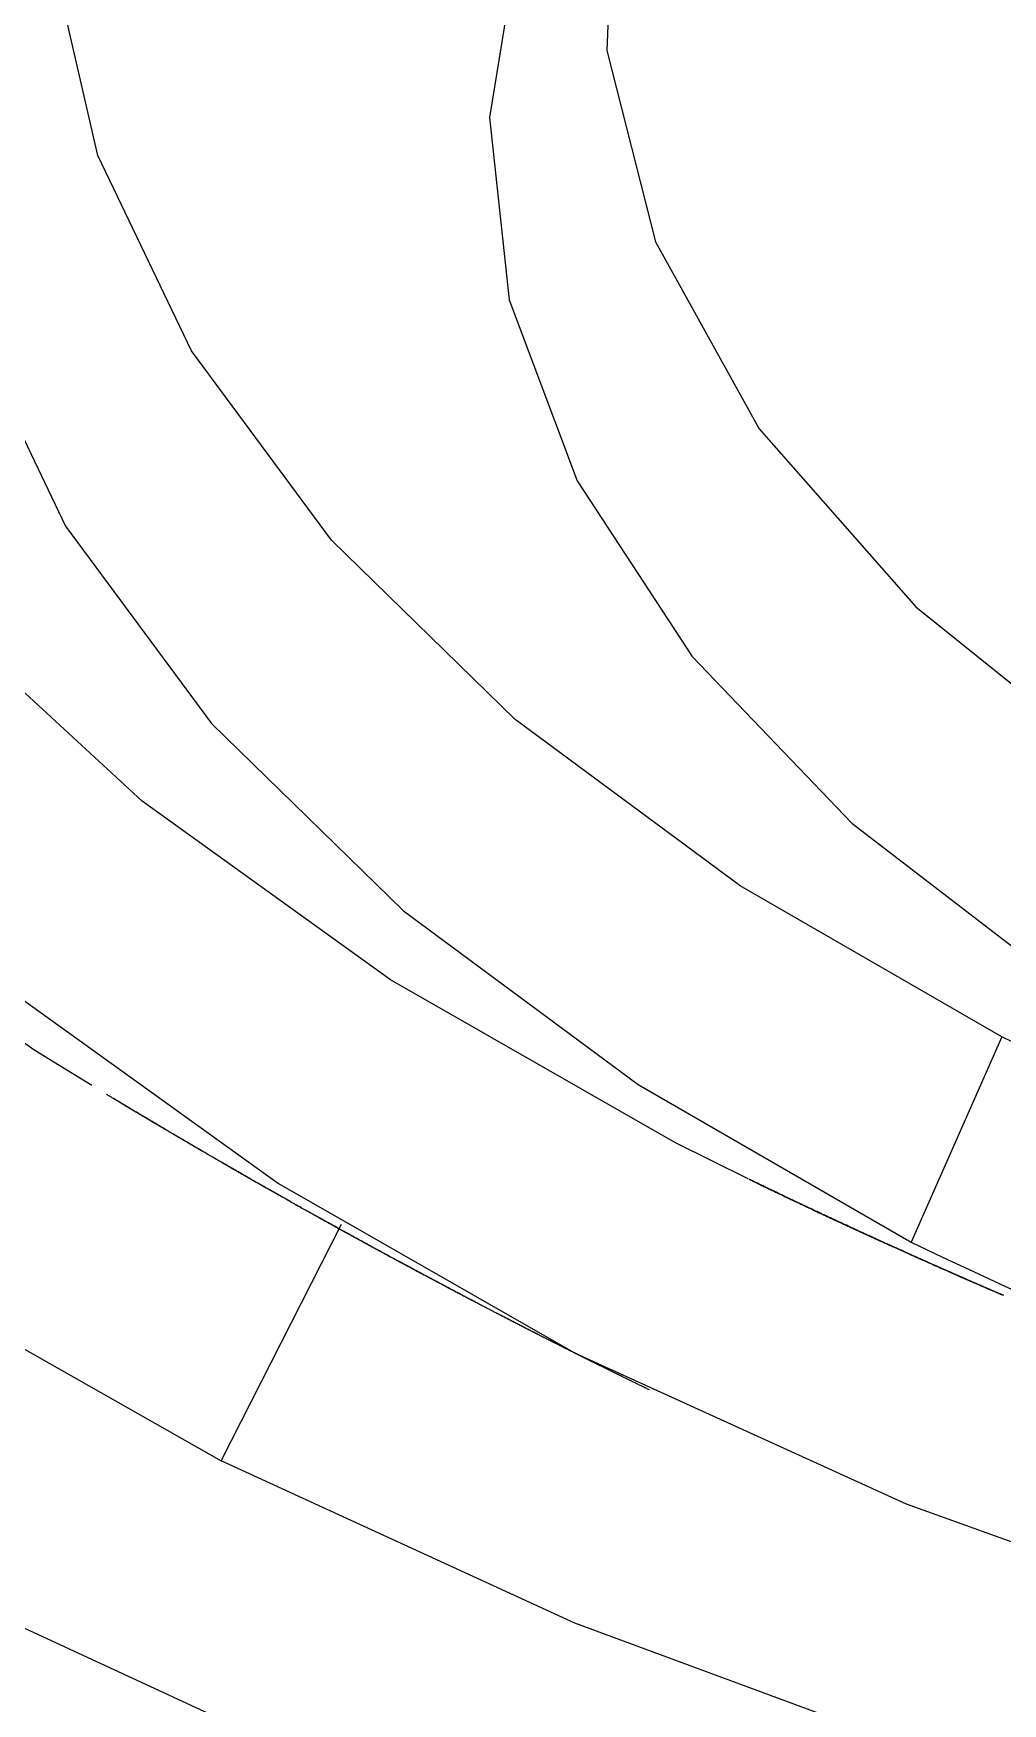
# Model space of a CAD drawing. Header units: millimetres. Extents: x 14 to 828, y 15 to 581.
# Drawn here: x 348.225 to 349.501, y 499.154 to 501.352 of the extents above; entities that cross this region are included whole.
import ezdxf

# ---------------------------------------------------------------- set-up
doc = ezdxf.new("R2010")
doc.units = ezdxf.units.MM
doc.header["$LTSCALE"] = 0.2
doc.layers.add('1_シンボル', color=2, linetype='Continuous')

msp = doc.modelspace()

# ---------------------------------------------------------------- linework, layer by layer
at = {"layer": '1_シンボル', "color": 7}
for points in [[(349.4726, 502.4985), (349.4895, 502.4769), (349.5065, 502.4553), (349.5235, 502.4339), (349.5407, 502.4125), (349.5578, 502.3912), (349.575, 502.3699), (349.5923, 502.3487), (349.6095, 502.3275), (349.6268, 502.3064), (349.3516, 502.1266), (349.13, 501.9259), (348.9665, 501.7085), (348.8644, 501.4788), (348.8258, 501.2415), (348.8516, 501.0014), (348.9411, 500.7633), (349.0925, 500.5321), (349.3029, 500.3126), (349.5678, 500.1092), (349.8819, 499.926)], [(349.5002, 500.0313), (349.1556, 500.23), (348.8596, 500.4493), (348.6175, 500.6854), (348.4332, 500.9343), (348.3099, 501.1916), (348.2498, 501.4531), (348.2539, 501.7143), (348.3221, 501.9706), (348.4533, 502.2176), (348.5507, 502.3472)], [(349.1664, 499.8444), (349.0707, 499.892), (348.6953, 500.1064), (348.3682, 500.3417), (348.0942, 500.5943), (347.8772, 500.8608), (347.7204, 501.137), (347.6261, 501.4191), (347.5957, 501.7029), (347.6296, 501.9842), (347.7274, 502.2591), (347.7463, 502.2972)], [(347.6543, 502.2811), (347.5397, 502.0802), (347.438, 501.794), (347.4027, 501.501), (347.4343, 501.2055), (347.5325, 500.9117), (347.6958, 500.624), (347.9217, 500.3466), (348.2071, 500.0834), (348.5477, 499.8384), (348.9386, 499.6151), (349.3741, 499.4168), (349.8478, 499.2463)], [(348.302, 499.9675), (348.2272, 500.0136), (347.8713, 500.2632), (347.5676, 500.5306), (347.3198, 500.8124), (347.131, 501.1051), (347.0036, 501.4051), (346.9392, 501.7085), (346.9386, 502.0115), (346.9584, 502.1425)], [(346.7706, 502.0997), (346.7073, 501.7963), (346.7079, 501.4801), (346.7751, 501.1636), (346.908, 500.8506), (347.105, 500.5452), (347.3635, 500.2512), (347.6804, 499.9723), (348.0516, 499.7119), (348.4725, 499.4734)], [(349.1342, 501.9305), (349.0742, 501.8264), (348.9901, 501.5815), (348.98, 501.33), (349.0441, 501.0781), (349.1808, 500.832), (349.3869, 500.5976), (349.6571, 500.3809)], [(357.9656, 501.3146), (357.936, 501.0233), (357.8414, 500.699), (357.6828, 500.384), (357.4621, 500.0819), (357.1816, 499.7958), (356.8444, 499.5291), (356.4542, 499.2845), (356.0153, 499.0647), (355.5324, 498.8723), (355.011, 498.7092), (354.4566, 498.5773), (353.8754, 498.478), (353.2737, 498.4123), (352.6582, 498.3811), (352.0355, 498.3847), (351.4125, 498.423), (350.796, 498.4956), (350.1928, 498.6016), (349.6094, 498.7401), (349.0523, 498.9093), (348.5276, 499.1075), (348.0411, 499.3325), (348.1961, 499.6243)], [(348.359, 499.9331), (348.3581, 499.9337), (348.357, 499.9343), (348.356, 499.9349), (348.355, 499.9355), (348.3541, 499.9361), (348.3531, 499.9367), (348.3521, 499.9372), (348.3512, 499.9378), (348.3502, 499.9384), (348.3493, 499.9389), (348.3484, 499.9395), (348.3474, 499.9401), (348.3465, 499.9406), (348.3455, 499.9412), (348.3446, 499.9417), (348.3437, 499.9423), (348.3427, 499.9429), (348.3418, 499.9434), (348.3408, 499.944), (348.3399, 499.9446), (348.339, 499.9451), (348.338, 499.9457), (348.3371, 499.9463), (348.3361, 499.9468), (348.3352, 499.9474), (348.3342, 499.948), (348.3333, 499.9485), (348.3323, 499.9491), (348.3314, 499.9497), (348.3304, 499.9503), (348.3294, 499.9509), (348.3285, 499.9514), (348.3275, 499.952), (348.3265, 499.9526), (348.3255, 499.9532), (348.3245, 499.9538), (348.3235, 499.9544), (348.3225, 499.9551), (348.3215, 499.9556)], [(348.3658, 499.929), (348.3649, 499.9296), (348.3639, 499.9302), (348.3629, 499.9308), (348.362, 499.9313), (348.3611, 499.9319), (348.3602, 499.9324), (348.3593, 499.9329), (348.3584, 499.9335), (348.3575, 499.934), (348.3567, 499.9345), (348.3558, 499.935), (348.3549, 499.9356), (348.354, 499.9361), (348.3532, 499.9366), (348.3523, 499.9371), (348.3514, 499.9377), (348.3505, 499.9382), (348.3497, 499.9387), (348.3488, 499.9392), (348.3479, 499.9398), (348.347, 499.9403), (348.3461, 499.9408), (348.3452, 499.9414), (348.3443, 499.9419), (348.3434, 499.9424), (348.3425, 499.943), (348.3417, 499.9435), (348.3408, 499.944), (348.3399, 499.9446), (348.339, 499.9451), (348.3381, 499.9457), (348.3372, 499.9462), (348.3362, 499.9468), (348.3353, 499.9473), (348.3344, 499.9479), (348.3335, 499.9484), (348.3326, 499.949), (348.3316, 499.9496), (348.3307, 499.9501)], [(348.3999, 499.9089), (348.3981, 499.91), (348.3964, 499.911), (348.3947, 499.912), (348.393, 499.9129), (348.3914, 499.9139), (348.3897, 499.9149), (348.3881, 499.9159), (348.3864, 499.9168), (348.3848, 499.9178), (348.3831, 499.9188), (348.3815, 499.9198), (348.3798, 499.9207), (348.3782, 499.9217), (348.3766, 499.9227), (348.3749, 499.9236), (348.3733, 499.9246), (348.3717, 499.9255), (348.3701, 499.9265), (348.3685, 499.9275), (348.3668, 499.9284), (348.3652, 499.9294), (348.3636, 499.9304), (348.362, 499.9313), (348.3604, 499.9323), (348.3588, 499.9333), (348.3571, 499.9342), (348.3555, 499.9352), (348.3539, 499.9362), (348.3523, 499.9371), (348.3507, 499.9381), (348.349, 499.9391), (348.3474, 499.9401), (348.3458, 499.941), (348.3441, 499.942), (348.3425, 499.943), (348.3409, 499.944), (348.3392, 499.945), (348.3375, 499.946), (348.3359, 499.947), (348.3342, 499.9481), (348.3324, 499.9491)], [(348.3942, 499.9122), (348.3921, 499.9135), (348.39, 499.9147), (348.3879, 499.916), (348.3858, 499.9172), (348.3837, 499.9184), (348.3816, 499.9197), (348.3795, 499.9209), (348.3774, 499.9222), (348.3753, 499.9234), (348.3733, 499.9246), (348.3712, 499.9259), (348.3691, 499.9271), (348.367, 499.9284), (348.3649, 499.9296), (348.3628, 499.9309), (348.3607, 499.9321), (348.3587, 499.9333), (348.3566, 499.9346), (348.3545, 499.9358), (348.3525, 499.9371), (348.3504, 499.9383), (348.3483, 499.9395), (348.3462, 499.9408), (348.3441, 499.9421), (348.342, 499.9434), (348.3399, 499.9447), (348.3376, 499.946)], [(348.408, 499.904), (348.407, 499.9046), (348.406, 499.9053), (348.4049, 499.9059), (348.4039, 499.9065), (348.4028, 499.9071), (348.4018, 499.9077), (348.4008, 499.9083), (348.3999, 499.9089), (348.3989, 499.9094), (348.3979, 499.91), (348.397, 499.9106), (348.396, 499.9111), (348.395, 499.9117), (348.3941, 499.9123), (348.3931, 499.9129), (348.3921, 499.9134), (348.3911, 499.914), (348.3901, 499.9146), (348.3892, 499.9152), (348.3882, 499.9158), (348.3872, 499.9163), (348.3862, 499.9169), (348.3852, 499.9175), (348.3842, 499.9181), (348.3832, 499.9187), (348.3822, 499.9193), (348.3812, 499.9199), (348.3802, 499.9205), (348.3792, 499.9211), (348.3782, 499.9217), (348.3772, 499.9223), (348.3762, 499.9229), (348.3752, 499.9235), (348.3741, 499.9241), (348.3731, 499.9247), (348.372, 499.9254), (348.3709, 499.926), (348.3698, 499.9267), (348.3689, 499.9272)], [(348.415, 499.8999), (348.4141, 499.9005), (348.4132, 499.901), (348.4123, 499.9015), (348.4114, 499.902), (348.4105, 499.9026), (348.4097, 499.9031), (348.4079, 499.9041), (348.4062, 499.9051), (348.4045, 499.9061), (348.4028, 499.9071), (348.4012, 499.9081), (348.3995, 499.9091), (348.3978, 499.91), (348.3961, 499.911), (348.3945, 499.912), (348.3928, 499.913), (348.3911, 499.914), (348.3894, 499.915), (348.3877, 499.916), (348.386, 499.9171), (348.3852, 499.9176), (348.3843, 499.9181), (348.3834, 499.9186), (348.3825, 499.9191), (348.3817, 499.9197), (348.3807, 499.9202), (348.3799, 499.9207)], [(348.448, 499.8806), (348.4462, 499.8817), (348.4445, 499.8827), (348.4427, 499.8837), (348.441, 499.8847), (348.4392, 499.8857), (348.4375, 499.8867), (348.4358, 499.8877), (348.4341, 499.8887), (348.4324, 499.8897), (348.4307, 499.8907), (348.4291, 499.8917), (348.4274, 499.8926), (348.4257, 499.8936), (348.4241, 499.8946), (348.4224, 499.8955), (348.4208, 499.8965), (348.4192, 499.8975), (348.4175, 499.8984), (348.4159, 499.8994), (348.4143, 499.9003), (348.4126, 499.9013), (348.411, 499.9023), (348.4094, 499.9032), (348.4078, 499.9042), (348.4061, 499.9051), (348.4045, 499.9061), (348.4029, 499.9071), (348.4012, 499.908), (348.3996, 499.909), (348.398, 499.91), (348.3963, 499.9109), (348.3947, 499.9119), (348.393, 499.9129), (348.3914, 499.9139), (348.3897, 499.9149), (348.388, 499.9159), (348.3863, 499.9169), (348.3846, 499.9179), (348.3828, 499.919)], [(348.4315, 499.8903), (348.4294, 499.8915), (348.4279, 499.8923), (348.4265, 499.8932), (348.4251, 499.894), (348.4236, 499.8948), (348.4222, 499.8957), (348.4207, 499.8966), (348.4192, 499.8974), (348.4177, 499.8983), (348.4162, 499.8992), (348.4146, 499.9002), (348.4132, 499.901)], [(348.4459, 499.8818), (348.4451, 499.8823), (348.4442, 499.8828), (348.4433, 499.8833), (348.4424, 499.8838), (348.4416, 499.8844), (348.4407, 499.8849), (348.4398, 499.8854), (348.439, 499.8859), (348.4381, 499.8864), (348.4372, 499.8869), (348.4364, 499.8874), (348.4355, 499.8879), (348.4346, 499.8884), (348.4337, 499.8889), (348.4329, 499.8894), (348.432, 499.89), (348.4311, 499.8905), (348.4302, 499.891), (348.4293, 499.8915), (348.4284, 499.8921), (348.4275, 499.8926), (348.4265, 499.8932), (348.4256, 499.8937), (348.4239, 499.8947)], [(348.4981, 499.8517), (348.4963, 499.8527), (348.4944, 499.8538), (348.4926, 499.8548), (348.4908, 499.8559), (348.489, 499.8569), (348.4872, 499.8579), (348.4854, 499.8589), (348.4837, 499.8599), (348.4819, 499.8609), (348.4802, 499.8619), (348.4785, 499.8629), (348.4768, 499.8638), (348.4752, 499.8648), (348.4735, 499.8658), (348.4718, 499.8667), (348.4702, 499.8677), (348.4685, 499.8686), (348.4669, 499.8696), (348.4653, 499.8705), (348.4636, 499.8715), (348.462, 499.8724), (348.4604, 499.8734), (348.4588, 499.8743), (348.4572, 499.8752), (348.4555, 499.8762), (348.4539, 499.8771), (348.4523, 499.8781), (348.4507, 499.879), (348.449, 499.88), (348.4474, 499.881), (348.4457, 499.8819), (348.4441, 499.8829), (348.4424, 499.8839), (348.4408, 499.8849), (348.4391, 499.8858), (348.4374, 499.8868), (348.4356, 499.8879), (348.4339, 499.8889), (348.4321, 499.89)], [(348.5112, 499.8441), (348.51, 499.8448), (348.5087, 499.8455), (348.5075, 499.8462), (348.5063, 499.8469), (348.505, 499.8476), (348.5038, 499.8483), (348.5026, 499.849), (348.5014, 499.8497), (348.5002, 499.8504), (348.4989, 499.8511), (348.4977, 499.8518), (348.4965, 499.8525), (348.4953, 499.8532), (348.4941, 499.8539), (348.4929, 499.8546), (348.4917, 499.8553), (348.4905, 499.856), (348.4893, 499.8567), (348.4881, 499.8574), (348.4869, 499.8581), (348.4857, 499.8587), (348.4845, 499.8594), (348.4833, 499.8601), (348.4821, 499.8608), (348.4809, 499.8615), (348.4797, 499.8622), (348.4785, 499.8629), (348.4773, 499.8636), (348.476, 499.8643), (348.4748, 499.865), (348.4736, 499.8657), (348.4724, 499.8664), (348.4711, 499.8672), (348.4699, 499.8679), (348.4686, 499.8686), (348.4674, 499.8693), (348.4661, 499.8701), (348.4648, 499.8708), (348.4637, 499.8715)], [(348.5094, 499.8451), (348.508, 499.8459), (348.5067, 499.8467), (348.5053, 499.8475), (348.5039, 499.8483), (348.5025, 499.8491), (348.5012, 499.8498), (348.4998, 499.8506), (348.4984, 499.8514), (348.497, 499.8522), (348.4957, 499.853), (348.4943, 499.8538), (348.4929, 499.8546), (348.4916, 499.8553), (348.4902, 499.8561), (348.4888, 499.8569), (348.4875, 499.8577), (348.4861, 499.8585), (348.4847, 499.8593), (348.4833, 499.8601), (348.4819, 499.8609), (348.4805, 499.8617), (348.4792, 499.8625), (348.4777, 499.8634), (348.4763, 499.8642), (348.4749, 499.865), (348.4735, 499.8659), (348.472, 499.8667)], [(348.5427, 499.8262), (348.541, 499.8272), (348.5392, 499.8282), (348.5374, 499.8292), (348.5356, 499.8302), (348.5338, 499.8312), (348.5321, 499.8322), (348.5304, 499.8331), (348.5287, 499.8341), (348.5271, 499.835), (348.5254, 499.836), (348.5238, 499.8369), (348.5221, 499.8378), (348.5205, 499.8388), (348.5189, 499.8397), (348.5173, 499.8406), (348.5157, 499.8415), (348.5141, 499.8425), (348.5124, 499.8434), (348.5108, 499.8443), (348.5092, 499.8452), (348.5076, 499.8462), (348.506, 499.8471), (348.5044, 499.848), (348.5027, 499.849), (348.5011, 499.8499), (348.4995, 499.8508), (348.4979, 499.8518), (348.4962, 499.8527), (348.4946, 499.8536), (348.493, 499.8546), (348.4914, 499.8555), (348.4897, 499.8565), (348.4881, 499.8574), (348.4865, 499.8583), (348.4848, 499.8593), (348.4832, 499.8602), (348.4816, 499.8612), (348.4799, 499.8622), (348.4782, 499.8632)], [(348.5644, 499.814), (348.5622, 499.8152), (348.56, 499.8165), (348.5579, 499.8177), (348.5557, 499.8189), (348.5535, 499.8201), (348.5513, 499.8214), (348.5491, 499.8226), (348.5469, 499.8238), (348.5448, 499.825), (348.5426, 499.8263), (348.5404, 499.8275), (348.5382, 499.8287), (348.536, 499.83), (348.5338, 499.8312), (348.5317, 499.8324), (348.5295, 499.8337), (348.5273, 499.8349), (348.5251, 499.8362), (348.5229, 499.8374), (348.5207, 499.8387), (348.5185, 499.8399), (348.5163, 499.8412), (348.514, 499.8425), (348.5118, 499.8438), (348.5094, 499.8452)], [(348.5485, 499.8229), (348.5474, 499.8235), (348.5464, 499.8241), (348.5453, 499.8247), (348.5443, 499.8253), (348.5432, 499.8259), (348.5422, 499.8265), (348.5411, 499.8271), (348.5401, 499.8277), (348.539, 499.8283), (348.538, 499.8289), (348.5369, 499.8294), (348.5359, 499.83), (348.5349, 499.8306), (348.5338, 499.8312), (348.5328, 499.8318), (348.5317, 499.8324), (348.5307, 499.833), (348.5297, 499.8336), (348.5286, 499.8342), (348.5276, 499.8348), (348.5265, 499.8354), (348.5255, 499.836), (348.5244, 499.8366), (348.5234, 499.8372), (348.5223, 499.8378), (348.5212, 499.8385), (348.5201, 499.8391)], [(349.2631, 499.7983), (349.2615, 499.7991), (349.2596, 499.8), (349.2578, 499.8008), (349.2561, 499.8016), (349.2543, 499.8024), (349.2525, 499.8033), (349.2507, 499.8041), (349.2491, 499.8049), (349.2501, 499.8044), (349.2513, 499.8038), (349.2527, 499.8032), (349.2542, 499.8025), (349.2557, 499.8018), (349.2571, 499.8011), (349.2586, 499.8004), (349.2605, 499.7995), (349.2587, 499.8004), (349.2569, 499.8013), (349.2551, 499.8021), (349.2533, 499.8029), (349.2516, 499.8037), (349.2499, 499.8045), (349.2483, 499.8053), (349.2466, 499.8061), (349.245, 499.8068), (349.2433, 499.8076), (349.2417, 499.8084), (349.24, 499.8092), (349.2384, 499.8099), (349.2367, 499.8107), (349.2351, 499.8115), (349.2334, 499.8123), (349.2317, 499.8131), (349.2301, 499.8139), (349.2284, 499.8147), (349.2267, 499.8155), (349.225, 499.8163), (349.2233, 499.8171), (349.2216, 499.8179), (349.2198, 499.8187), (349.2181, 499.8196), (349.2164, 499.8204), (349.2146, 499.8212), (349.2129, 499.8221), (349.2113, 499.8228), (349.2123, 499.8224), (349.2135, 499.8218), (349.2147, 499.8212), (349.2159, 499.8206), (349.2172, 499.82), (349.2185, 499.8194), (349.2199, 499.8187), (349.2212, 499.8181), (349.2226, 499.8175), (349.224, 499.8168), (349.2254, 499.8161), (349.2268, 499.8155), (349.2282, 499.8148), (349.2297, 499.8141), (349.2312, 499.8134), (349.2326, 499.8127), (349.2341, 499.812), (349.2356, 499.8113), (349.2371, 499.8106), (349.2387, 499.8098), (349.2402, 499.8091), (349.2417, 499.8084), (349.2432, 499.8077), (349.2448, 499.807), (349.2463, 499.8062), (349.2478, 499.8055), (349.2494, 499.8048), (349.2509, 499.8041), (349.2524, 499.8034), (349.254, 499.8027), (349.2555, 499.802), (349.257, 499.8013), (349.2585, 499.8006), (349.2599, 499.7999), (349.2613, 499.7993), (349.2599, 499.7999), (349.2581, 499.8007), (349.2563, 499.8016), (349.2546, 499.8024), (349.2529, 499.8032), (349.2511, 499.804), (349.2494, 499.8048), (349.2478, 499.8056), (349.2461, 499.8063), (349.2444, 499.8071), (349.2428, 499.8079), (349.2411, 499.8087), (349.2395, 499.8094), (349.2379, 499.8102), (349.2362, 499.811), (349.2346, 499.8117), (349.233, 499.8125), (349.2314, 499.8133), (349.2298, 499.814), (349.2281, 499.8148), (349.2265, 499.8156), (349.2249, 499.8163), (349.2233, 499.8171), (349.2217, 499.8179), (349.2201, 499.8186), (349.2184, 499.8194), (349.2168, 499.8202), (349.2152, 499.8209), (349.2136, 499.8217), (349.2119, 499.8225), (349.2103, 499.8233), (349.2087, 499.824), (349.2071, 499.8248), (349.2054, 499.8256), (349.2038, 499.8264), (349.2022, 499.8272), (349.2005, 499.8279), (349.1989, 499.8287), (349.1973, 499.8295), (349.1956, 499.8303), (349.194, 499.8311), (349.1923, 499.8319), (349.1907, 499.8327), (349.1891, 499.8335), (349.1874, 499.8343), (349.1858, 499.8351), (349.1841, 499.8359), (349.1825, 499.8367), (349.1808, 499.8375), (349.1792, 499.8383), (349.1775, 499.8391), (349.1759, 499.8399), (349.1742, 499.8407), (349.1726, 499.8415), (349.1709, 499.8423), (349.1692, 499.8431), (349.1675, 499.844), (349.1687, 499.8433), (349.1703, 499.8426), (349.1718, 499.8419), (349.1733, 499.8411), (349.1748, 499.8404), (349.1764, 499.8396), (349.1779, 499.8389), (349.1794, 499.8382), (349.1809, 499.8374), (349.1825, 499.8367), (349.184, 499.8359), (349.1855, 499.8352), (349.187, 499.8345), (349.1886, 499.8337), (349.1901, 499.833), (349.1916, 499.8322), (349.1932, 499.8315), (349.1947, 499.8308), (349.1962, 499.83), (349.1977, 499.8293), (349.1993, 499.8286), (349.2008, 499.8278), (349.2023, 499.8271), (349.2039, 499.8264), (349.2054, 499.8256), (349.2069, 499.8249), (349.2084, 499.8242), (349.2099, 499.8235), (349.2114, 499.8228), (349.2129, 499.8221), (349.2151, 499.821), (349.2133, 499.8219), (349.2115, 499.8227), (349.2098, 499.8235), (349.2081, 499.8243), (349.2063, 499.8252), (349.2045, 499.8261), (349.2029, 499.8268)], [(349.2113, 499.8228), (349.2097, 499.8236), (349.2081, 499.8244), (349.2065, 499.8251), (349.2049, 499.8259), (349.2033, 499.8266), (349.2018, 499.8273), (349.2003, 499.8281), (349.1988, 499.8288), (349.1973, 499.8295), (349.1957, 499.8302), (349.1942, 499.831), (349.1927, 499.8317), (349.1912, 499.8324), (349.1897, 499.8332), (349.1882, 499.8339), (349.1867, 499.8346), (349.1852, 499.8353), (349.1837, 499.8361), (349.1822, 499.8368), (349.1807, 499.8375), (349.1792, 499.8382)], [(348.5959, 499.7963), (348.595, 499.7968), (348.594, 499.7973), (348.5931, 499.7978), (348.5922, 499.7983), (348.5913, 499.7988), (348.5904, 499.7993), (348.5896, 499.7998), (348.5887, 499.8003), (348.5878, 499.8008), (348.5869, 499.8013), (348.5852, 499.8022), (348.5834, 499.8032), (348.5817, 499.8042), (348.58, 499.8052), (348.5782, 499.8061), (348.5765, 499.8071), (348.5748, 499.8081), (348.573, 499.809), (348.5721, 499.8095), (348.5713, 499.81), (348.5704, 499.8105), (348.5695, 499.811), (348.5686, 499.8115), (348.5678, 499.812), (348.5669, 499.8125), (348.566, 499.813), (348.5651, 499.8135), (348.5642, 499.814), (348.5633, 499.8145), (348.5623, 499.8151), (348.5614, 499.8156), (348.5596, 499.8166)], [(348.5781, 499.8062), (348.5766, 499.807), (348.5757, 499.8076), (348.5747, 499.8081), (348.5737, 499.8087), (348.5728, 499.8092), (348.5718, 499.8097), (348.5708, 499.8103), (348.5699, 499.8108), (348.5689, 499.8114), (348.5679, 499.812), (348.5668, 499.8125), (348.5659, 499.8131)], [(348.6434, 499.77), (348.6416, 499.771), (348.6399, 499.7719), (348.6382, 499.7728), (348.6365, 499.7737), (348.6348, 499.7747), (348.6332, 499.7756), (348.6316, 499.7764), (348.63, 499.7773), (348.6283, 499.7782), (348.6267, 499.7791), (348.6251, 499.78), (348.6235, 499.7809), (348.6219, 499.7818), (348.6202, 499.7827), (348.6186, 499.7836), (348.617, 499.7845), (348.6154, 499.7854), (348.6138, 499.7863), (348.6122, 499.7872), (348.6106, 499.7881), (348.609, 499.789), (348.6073, 499.7899), (348.6057, 499.7907), (348.6041, 499.7916), (348.6025, 499.7925), (348.6009, 499.7934), (348.5993, 499.7943), (348.5977, 499.7952), (348.5961, 499.7961), (348.5945, 499.797), (348.5929, 499.7979), (348.5913, 499.7988), (348.5897, 499.7997), (348.5881, 499.8006), (348.5865, 499.8015), (348.5848, 499.8025), (348.5832, 499.8034), (348.5816, 499.8043), (348.5799, 499.8052), (348.5783, 499.8061), (348.5766, 499.8071), (348.5749, 499.808), (348.5732, 499.809)], [(348.612, 499.7873), (348.6107, 499.788), (348.6094, 499.7887), (348.6081, 499.7894), (348.6069, 499.7901), (348.6056, 499.7908), (348.6044, 499.7915), (348.6031, 499.7922), (348.6019, 499.7929), (348.6006, 499.7936), (348.5993, 499.7943), (348.5984, 499.7948), (348.5975, 499.7953), (348.5964, 499.796)], [(348.6652, 499.758), (348.663, 499.7592), (348.6608, 499.7604), (348.6587, 499.7615), (348.6565, 499.7627), (348.6544, 499.7639), (348.6522, 499.7651), (348.6501, 499.7662), (348.6479, 499.7674), (348.6458, 499.7686), (348.6437, 499.7697), (348.6415, 499.7709), (348.6394, 499.7721), (348.6373, 499.7733), (348.6351, 499.7744), (348.633, 499.7756), (348.6309, 499.7768), (348.6288, 499.778), (348.6266, 499.7792), (348.6245, 499.7804), (348.6223, 499.7816), (348.6202, 499.7828), (348.618, 499.784), (348.6159, 499.7852), (348.6137, 499.7864), (348.6114, 499.7876), (348.6092, 499.7889), (348.6069, 499.7902)], [(348.645, 499.7691), (348.644, 499.7696), (348.643, 499.7702), (348.642, 499.7707), (348.641, 499.7713), (348.64, 499.7718), (348.639, 499.7724), (348.638, 499.7729), (348.637, 499.7734), (348.6361, 499.774), (348.6351, 499.7745), (348.6342, 499.775), (348.6333, 499.7755), (348.6323, 499.776), (348.6314, 499.7765), (348.6305, 499.777), (348.6296, 499.7776), (348.6286, 499.7781), (348.6277, 499.7786), (348.6268, 499.7791), (348.6259, 499.7796), (348.6249, 499.7801), (348.624, 499.7806), (348.6231, 499.7811), (348.6222, 499.7816), (348.6212, 499.7822), (348.6203, 499.7827), (348.6194, 499.7832), (348.6184, 499.7837), (348.6175, 499.7842), (348.6165, 499.7848), (348.6156, 499.7853), (348.6146, 499.7858), (348.6137, 499.7863), (348.6127, 499.7869), (348.6118, 499.7874), (348.6108, 499.788), (348.6098, 499.7885), (348.6088, 499.7891), (348.6078, 499.7896)], [(349.3046, 499.7791), (349.3029, 499.7798), (349.3012, 499.7806), (349.2995, 499.7814), (349.2978, 499.7822), (349.2961, 499.7829), (349.2945, 499.7837), (349.2928, 499.7845), (349.2911, 499.7853), (349.2894, 499.7861), (349.2877, 499.7869), (349.286, 499.7876), (349.2843, 499.7884), (349.2826, 499.7892), (349.2809, 499.79), (349.2791, 499.7908), (349.2774, 499.7916), (349.2757, 499.7924), (349.274, 499.7933), (349.2723, 499.7941), (349.2705, 499.7949), (349.2684, 499.7959), (349.2697, 499.7953), (349.2711, 499.7946), (349.2727, 499.7939), (349.2742, 499.7931), (349.2758, 499.7924), (349.2774, 499.7917), (349.2789, 499.7909), (349.2805, 499.7902), (349.282, 499.7895), (349.2836, 499.7888), (349.2851, 499.7881), (349.2867, 499.7873), (349.2882, 499.7866), (349.2898, 499.7859), (349.2913, 499.7852), (349.2929, 499.7845), (349.2944, 499.7838), (349.296, 499.783), (349.2975, 499.7823), (349.2991, 499.7816), (349.3006, 499.7809), (349.3021, 499.7802), (349.3036, 499.7795), (349.3018, 499.7803), (349.3001, 499.7811), (349.2983, 499.7819), (349.2966, 499.7827), (349.2949, 499.7835), (349.2932, 499.7843), (349.2915, 499.7851), (349.2898, 499.7859), (349.2881, 499.7867), (349.2865, 499.7874), (349.2848, 499.7882), (349.2831, 499.789), (349.2814, 499.7898), (349.2798, 499.7905), (349.2781, 499.7913), (349.2764, 499.7921), (349.2747, 499.7929), (349.273, 499.7937), (349.2713, 499.7945), (349.2696, 499.7953), (349.2679, 499.7961), (349.2662, 499.7969), (349.2645, 499.7977), (349.2625, 499.7986), (349.2639, 499.7979), (349.2654, 499.7972), (349.267, 499.7965), (349.2685, 499.7958), (349.27, 499.7951), (349.2716, 499.7944), (349.2731, 499.7936), (349.2747, 499.7929), (349.2763, 499.7922), (349.2778, 499.7915), (349.2794, 499.7907), (349.281, 499.79), (349.2825, 499.7893), (349.2841, 499.7885), (349.2857, 499.7878), (349.2872, 499.7871), (349.2888, 499.7864), (349.2903, 499.7857), (349.2919, 499.7849), (349.2934, 499.7842), (349.295, 499.7835), (349.2965, 499.7828), (349.2979, 499.7822), (349.2991, 499.7816)], [(349.3584, 499.7545), (349.356, 499.7556), (349.3536, 499.7567), (349.3512, 499.7578), (349.3488, 499.7588), (349.3465, 499.7599), (349.3441, 499.761), (349.3417, 499.762), (349.3394, 499.7631), (349.3371, 499.7642), (349.3347, 499.7652), (349.3324, 499.7663), (349.3301, 499.7673), (349.3277, 499.7684), (349.3254, 499.7695), (349.3231, 499.7705), (349.3208, 499.7716), (349.3185, 499.7726), (349.3162, 499.7737), (349.3139, 499.7748), (349.3116, 499.7758), (349.3093, 499.7769), (349.307, 499.7779), (349.3047, 499.779), (349.3024, 499.7801), (349.3001, 499.7811), (349.2978, 499.7822), (349.2955, 499.7833), (349.2932, 499.7843), (349.2909, 499.7854), (349.2886, 499.7865), (349.2863, 499.7876), (349.284, 499.7886), (349.2817, 499.7897), (349.2794, 499.7908), (349.277, 499.7919), (349.2747, 499.793), (349.2724, 499.7941), (349.27, 499.7952), (349.2676, 499.7963)], [(355.9593, 499.4306), (355.5393, 499.222), (355.0747, 499.0414), (354.5716, 498.8911), (354.0361, 498.773), (353.475, 498.6886), (352.8954, 498.6388), (352.3046, 498.6245), (351.71, 498.6456), (351.119, 498.702), (350.5391, 498.793), (349.9777, 498.9174), (349.4416, 499.0736), (348.9378, 499.2597), (348.4725, 499.4734), (348.6306, 499.785)], [(348.6916, 499.7437), (348.6897, 499.7447), (348.6879, 499.7457), (348.6861, 499.7466), (348.6843, 499.7476), (348.6825, 499.7486), (348.6808, 499.7495), (348.679, 499.7505), (348.6772, 499.7514), (348.6755, 499.7524), (348.6737, 499.7533), (348.672, 499.7543), (348.6702, 499.7552), (348.6685, 499.7562), (348.6668, 499.7571), (348.665, 499.7581), (348.6633, 499.759), (348.6616, 499.7599), (348.6599, 499.7609), (348.6581, 499.7618), (348.6564, 499.7628), (348.6547, 499.7637), (348.653, 499.7646), (348.6513, 499.7656), (348.6496, 499.7665), (348.6479, 499.7674), (348.6462, 499.7684), (348.6445, 499.7693), (348.6428, 499.7702), (348.6411, 499.7712), (348.6394, 499.7721), (348.6377, 499.7731), (348.636, 499.774), (348.6343, 499.775), (348.6326, 499.7759), (348.6309, 499.7769), (348.6292, 499.7778), (348.6274, 499.7788), (348.6257, 499.7797), (348.624, 499.7807), (348.6222, 499.7817), (348.6205, 499.7826), (348.6187, 499.7836), (348.6168, 499.7847)], [(348.6711, 499.7548), (348.6687, 499.7561), (348.6672, 499.7569), (348.6656, 499.7578), (348.664, 499.7586), (348.6625, 499.7595), (348.6609, 499.7603), (348.6593, 499.7612), (348.6577, 499.7621), (348.6561, 499.763), (348.6544, 499.7639), (348.6528, 499.7648), (348.6512, 499.7657)], [(349.3628, 499.7525), (349.3609, 499.7533), (349.359, 499.7542), (349.3571, 499.755), (349.3553, 499.7559), (349.3535, 499.7567), (349.3517, 499.7575), (349.3499, 499.7583), (349.3481, 499.7591), (349.3463, 499.7599), (349.3446, 499.7607), (349.3428, 499.7615), (349.341, 499.7624), (349.3392, 499.7632), (349.3374, 499.764), (349.3357, 499.7648), (349.3339, 499.7656), (349.3321, 499.7664), (349.3303, 499.7672), (349.3285, 499.7681), (349.3267, 499.7689), (349.3249, 499.7697), (349.3231, 499.7705), (349.3213, 499.7714), (349.3186, 499.7726), (349.32, 499.772), (349.3216, 499.7713), (349.3233, 499.7705), (349.3249, 499.7697), (349.3266, 499.7689), (349.3283, 499.7682), (349.3299, 499.7674), (349.3316, 499.7667), (349.3332, 499.7659), (349.3348, 499.7652), (349.3365, 499.7644), (349.3381, 499.7637), (349.3397, 499.7629), (349.3414, 499.7622), (349.343, 499.7615), (349.3447, 499.7607), (349.3463, 499.76), (349.348, 499.7592), (349.3496, 499.7584), (349.3513, 499.7577), (349.3529, 499.757), (349.3545, 499.7562), (349.3561, 499.7555), (349.3577, 499.7548), (349.3558, 499.7557), (349.3539, 499.7565), (349.352, 499.7574), (349.3502, 499.7582), (349.3484, 499.759), (349.3466, 499.7598), (349.3448, 499.7606), (349.3431, 499.7614), (349.3414, 499.7622), (349.3397, 499.763), (349.3379, 499.7638), (349.3362, 499.7645), (349.3345, 499.7653), (349.3328, 499.7661), (349.331, 499.7669), (349.3293, 499.7677), (349.3275, 499.7685), (349.3258, 499.7693), (349.324, 499.7701), (349.3223, 499.7709), (349.3205, 499.7717), (349.3187, 499.7725), (349.317, 499.7734), (349.3152, 499.7742), (349.3134, 499.775), (349.3116, 499.7758), (349.3098, 499.7766), (349.3081, 499.7775), (349.3063, 499.7783), (349.3044, 499.7791), (349.3033, 499.7797), (349.3048, 499.779), (349.3063, 499.7783), (349.3079, 499.7775), (349.3095, 499.7768), (349.3112, 499.776), (349.3128, 499.7753), (349.3144, 499.7745), (349.3161, 499.7738), (349.3178, 499.773), (349.3194, 499.7722), (349.3211, 499.7715), (349.3228, 499.7707), (349.3245, 499.7699), (349.3261, 499.7691), (349.3278, 499.7684), (349.3295, 499.7676), (349.3312, 499.7669), (349.3328, 499.7661)], [(349.3043, 499.7794), (349.3069, 499.7782), (349.3095, 499.7769), (349.3121, 499.7757), (349.3147, 499.7745), (349.3173, 499.7733), (349.3199, 499.7721), (349.3225, 499.7709), (349.3251, 499.7697), (349.3277, 499.7685), (349.3303, 499.7673), (349.3329, 499.7661), (349.3355, 499.7649), (349.3382, 499.7637), (349.3407, 499.7625), (349.3433, 499.7614), (349.3459, 499.7602), (349.3485, 499.759), (349.3511, 499.7579), (349.3533, 499.7569)], [(348.7005, 499.7388), (348.6995, 499.7393), (348.6985, 499.7399), (348.6975, 499.7404), (348.6966, 499.7409), (348.6956, 499.7414), (348.6947, 499.7419), (348.6937, 499.7424), (348.6928, 499.7429), (348.6919, 499.7434), (348.6909, 499.744), (348.69, 499.7445), (348.6891, 499.745), (348.6882, 499.7455), (348.6872, 499.746), (348.6863, 499.7465), (348.6854, 499.747), (348.6845, 499.7475), (348.6836, 499.7479), (348.6827, 499.7484), (348.6818, 499.7489), (348.6808, 499.7494), (348.6799, 499.7499), (348.679, 499.7504), (348.6781, 499.7509), (348.6772, 499.7514), (348.6763, 499.7519), (348.6754, 499.7524), (348.6745, 499.7529), (348.6735, 499.7534), (348.6726, 499.7539), (348.6717, 499.7544), (348.6708, 499.7549), (348.6699, 499.7554), (348.6689, 499.7559), (348.668, 499.7565), (348.6671, 499.757), (348.6661, 499.7575), (348.6651, 499.758), (348.6642, 499.7586), (348.6632, 499.7591), (348.6622, 499.7596)], [(348.7373, 499.7191), (348.7353, 499.7201), (348.7333, 499.7212), (348.7313, 499.7222), (348.7294, 499.7233), (348.7276, 499.7242), (348.7257, 499.7252), (348.7239, 499.7262), (348.7221, 499.7272), (348.7202, 499.7282), (348.7184, 499.7291), (348.7166, 499.7301), (348.7147, 499.7311), (348.7129, 499.7321), (348.7111, 499.7331), (348.7092, 499.7341), (348.7074, 499.735), (348.7056, 499.736), (348.7037, 499.737), (348.7019, 499.738), (348.7, 499.739), (348.6982, 499.74), (348.6963, 499.741), (348.6945, 499.742), (348.6926, 499.743), (348.6908, 499.744), (348.6889, 499.745), (348.6871, 499.746), (348.6852, 499.7471), (348.6834, 499.7481), (348.6815, 499.7491), (348.6796, 499.7501), (348.6778, 499.7511), (348.6759, 499.7521), (348.674, 499.7532), (348.6722, 499.7542), (348.6703, 499.7552), (348.6684, 499.7562), (348.6665, 499.7573), (348.6645, 499.7584)], [(349.3633, 499.7523), (349.3622, 499.7528), (349.3612, 499.7532), (349.3601, 499.7537), (349.359, 499.7542), (349.358, 499.7547), (349.3569, 499.7551), (349.3557, 499.7557)], [(349.4093, 499.7317), (349.408, 499.7323), (349.4065, 499.7329), (349.4051, 499.7335), (349.4037, 499.7341), (349.4024, 499.7348), (349.401, 499.7354), (349.3996, 499.736), (349.3983, 499.7366), (349.3969, 499.7372), (349.3956, 499.7378), (349.3942, 499.7384), (349.3929, 499.739), (349.3915, 499.7396), (349.3902, 499.7402), (349.3889, 499.7408), (349.3875, 499.7414), (349.3862, 499.742), (349.3849, 499.7426), (349.3835, 499.7431), (349.3822, 499.7437), (349.3809, 499.7443), (349.3795, 499.7449), (349.3782, 499.7455), (349.3769, 499.7461), (349.3755, 499.7467), (349.3742, 499.7473), (349.3728, 499.7479), (349.3715, 499.7485), (349.3702, 499.7492), (349.3688, 499.7498), (349.3675, 499.7504), (349.3661, 499.751), (349.3648, 499.7516), (349.3634, 499.7522), (349.362, 499.7528), (349.3606, 499.7535), (349.3592, 499.7541), (349.3578, 499.7547), (349.3565, 499.7553)], [(349.5023, 499.6912), (349.4986, 499.6928), (349.4949, 499.6944), (349.4913, 499.6959), (349.4877, 499.6975), (349.4841, 499.699), (349.4806, 499.7005), (349.477, 499.702), (349.4735, 499.7036), (349.4699, 499.7051), (349.4664, 499.7066), (349.4628, 499.7082), (349.4592, 499.7097), (349.4556, 499.7113), (349.4521, 499.7128), (349.4485, 499.7144), (349.4449, 499.716), (349.4413, 499.7175), (349.4377, 499.7191), (349.4342, 499.7207), (349.4306, 499.7223), (349.427, 499.7238), (349.4234, 499.7254), (349.4198, 499.727), (349.4162, 499.7286), (349.4126, 499.7302), (349.4089, 499.7319), (349.412, 499.7305), (349.4153, 499.729), (349.4187, 499.7275), (349.4221, 499.726), (349.4255, 499.7245), (349.4289, 499.723), (349.4323, 499.7215), (349.4358, 499.72), (349.4392, 499.7185), (349.4426, 499.717), (349.446, 499.7155), (349.4494, 499.714), (349.4527, 499.7126), (349.456, 499.7112), (349.455, 499.7116), (349.4513, 499.7132), (349.4476, 499.7148), (349.444, 499.7164), (349.4404, 499.7179), (349.4368, 499.7195), (349.4333, 499.7211), (349.4297, 499.7227), (349.4261, 499.7243), (349.4225, 499.7258), (349.4188, 499.7274), (349.4152, 499.7291), (349.4115, 499.7307), (349.4097, 499.7315), (349.4129, 499.7301), (349.4162, 499.7286), (349.4196, 499.7271), (349.423, 499.7256), (349.4264, 499.7241), (349.4298, 499.7226), (349.4332, 499.7211), (349.4366, 499.7196), (349.44, 499.7181), (349.4434, 499.7166), (349.4468, 499.7152), (349.4502, 499.7137), (349.4536, 499.7122), (349.4549, 499.7117), (349.4511, 499.7133), (349.4474, 499.7149), (349.4437, 499.7165), (349.44, 499.7181), (349.4363, 499.7197), (349.4327, 499.7213), (349.4291, 499.7229), (349.4256, 499.7245), (349.422, 499.726), (349.4185, 499.7276), (349.4149, 499.7292), (349.4114, 499.7307), (349.4079, 499.7323), (349.4044, 499.7338), (349.4009, 499.7354), (349.3974, 499.737), (349.3939, 499.7385), (349.3904, 499.7401), (349.3869, 499.7417), (349.3834, 499.7433), (349.3798, 499.7449), (349.3763, 499.7465), (349.3727, 499.7481), (349.369, 499.7497), (349.3653, 499.7514), (349.3672, 499.7506), (349.3705, 499.7491), (349.3738, 499.7476), (349.3771, 499.7461), (349.3805, 499.7446), (349.3839, 499.743), (349.3873, 499.7415), (349.3907, 499.74), (349.394, 499.7385), (349.3974, 499.737), (349.4008, 499.7355), (349.4042, 499.734), (349.4075, 499.7325), (349.4108, 499.731), (349.4141, 499.7296), (349.4173, 499.7281), (349.4204, 499.7268), (349.4176, 499.728), (349.4137, 499.7297), (349.4099, 499.7314), (349.4061, 499.7331), (349.4022, 499.7348), (349.3983, 499.7365), (349.3947, 499.7382)], [(348.7065, 499.7356), (348.7054, 499.7361), (348.7044, 499.7367), (348.7033, 499.7373), (348.7022, 499.7379), (348.7012, 499.7384), (348.7001, 499.739), (348.6992, 499.7395)], [(348.7364, 499.7195), (348.7351, 499.7202), (348.7338, 499.7209), (348.7324, 499.7216), (348.7311, 499.7223), (348.7298, 499.723), (348.7285, 499.7237), (348.7272, 499.7244), (348.7259, 499.7251), (348.7246, 499.7258), (348.7233, 499.7265), (348.722, 499.7272), (348.7207, 499.7279), (348.7194, 499.7286), (348.7181, 499.7293), (348.7168, 499.73), (348.7155, 499.7307), (348.7142, 499.7314), (348.7129, 499.7321), (348.7115, 499.7328), (348.7102, 499.7336), (348.7088, 499.7343), (348.7074, 499.7351), (348.7063, 499.7356)], [(348.752, 499.7112), (348.7504, 499.712), (348.7488, 499.7129), (348.7472, 499.7137), (348.7456, 499.7146), (348.744, 499.7154), (348.7424, 499.7163), (348.7408, 499.7171), (348.7392, 499.7179), (348.7377, 499.7188), (348.7361, 499.7196), (348.7345, 499.7205), (348.7329, 499.7213), (348.7314, 499.7222), (348.7298, 499.723), (348.7282, 499.7239), (348.7266, 499.7247), (348.725, 499.7256), (348.7234, 499.7264), (348.7219, 499.7273), (348.7203, 499.7281), (348.7187, 499.729), (348.7171, 499.7299), (348.7154, 499.7307), (348.7138, 499.7316), (348.7122, 499.7325), (348.7105, 499.7334), (348.7088, 499.7343)], [(348.7806, 499.6961), (348.7781, 499.6974), (348.7756, 499.6987), (348.7731, 499.7), (348.7706, 499.7014), (348.7681, 499.7027), (348.7656, 499.704), (348.7632, 499.7053), (348.7607, 499.7066), (348.7582, 499.7079), (348.7557, 499.7092), (348.7532, 499.7105), (348.7508, 499.7118), (348.7483, 499.7131), (348.7459, 499.7144), (348.7434, 499.7158), (348.7409, 499.7171), (348.7385, 499.7184), (348.7361, 499.7197), (348.7336, 499.721), (348.7312, 499.7223), (348.7287, 499.7236), (348.7263, 499.7249), (348.7238, 499.7263), (348.7214, 499.7276), (348.7189, 499.7289), (348.7164, 499.7303), (348.7138, 499.7317)], [(349.5018, 499.6914), (349.498, 499.693), (349.4944, 499.6945), (349.4907, 499.6961), (349.4871, 499.6977), (349.4834, 499.6992), (349.4798, 499.7008), (349.4761, 499.7024), (349.4725, 499.704), (349.4688, 499.7056), (349.4651, 499.7072), (349.4613, 499.7089), (349.4574, 499.7106), (349.4591, 499.7098), (349.4622, 499.7085), (349.4653, 499.7071), (349.4685, 499.7057), (349.4718, 499.7043), (349.4751, 499.7029), (349.4784, 499.7014), (349.4817, 499.7), (349.4851, 499.6985), (349.4885, 499.6971), (349.4918, 499.6956), (349.4952, 499.6942), (349.4985, 499.6928), (349.5011, 499.6917), (349.4973, 499.6933), (349.4936, 499.6949), (349.4899, 499.6965), (349.4862, 499.6981), (349.4825, 499.6996), (349.4789, 499.7012), (349.4752, 499.7028), (349.4715, 499.7044), (349.4679, 499.706), (349.4642, 499.7075), (349.4606, 499.7091), (349.4569, 499.7107), (349.4533, 499.7123), (349.4497, 499.7139), (349.446, 499.7155), (349.4424, 499.7171), (349.4388, 499.7187), (349.4352, 499.7203), (349.4316, 499.7219), (349.428, 499.7234), (349.4244, 499.725), (349.4208, 499.7266), (349.4171, 499.7283), (349.4136, 499.7299), (349.4166, 499.7285), (349.4199, 499.7271), (349.4232, 499.7256), (349.4265, 499.7241), (349.4299, 499.7226), (349.4333, 499.7211), (349.4367, 499.7196), (349.4402, 499.7181), (349.4437, 499.7165), (349.4472, 499.715), (349.4507, 499.7135), (349.4541, 499.712), (349.4576, 499.7104), (349.4611, 499.7089), (349.4646, 499.7074), (349.4681, 499.7059), (349.4715, 499.7044), (349.475, 499.7029), (349.4784, 499.7014), (349.4819, 499.6999), (349.4854, 499.6985), (349.4888, 499.697), (349.4922, 499.6955), (349.4957, 499.6941), (349.4991, 499.6926), (349.5025, 499.6912)], [(348.7923, 499.6899), (348.7913, 499.6904), (348.79, 499.6911), (348.7887, 499.6917), (348.7875, 499.6924), (348.7863, 499.693), (348.7851, 499.6936), (348.7839, 499.6943), (348.7827, 499.6949), (348.7815, 499.6955), (348.7803, 499.6962), (348.7791, 499.6968), (348.778, 499.6974), (348.7768, 499.698), (348.7756, 499.6986), (348.7744, 499.6993), (348.7733, 499.6999), (348.7721, 499.7005), (348.7709, 499.7011), (348.7697, 499.7017), (348.7686, 499.7024), (348.7674, 499.703), (348.7662, 499.7036), (348.7651, 499.7042), (348.7639, 499.7049), (348.7627, 499.7055), (348.7615, 499.7061), (348.7603, 499.7067), (348.7592, 499.7074), (348.758, 499.708), (348.7568, 499.7086), (348.7556, 499.7093), (348.7544, 499.7099), (348.7532, 499.7105), (348.752, 499.7112), (348.7508, 499.7118), (348.7496, 499.7125), (348.7484, 499.7131), (348.7471, 499.7138), (348.746, 499.7144)], [(348.8068, 499.6823), (348.8053, 499.6831), (348.8038, 499.6838), (348.8022, 499.6846), (348.8007, 499.6854), (348.7992, 499.6862), (348.7977, 499.687), (348.7962, 499.6878), (348.7946, 499.6886), (348.7931, 499.6894), (348.7916, 499.6902), (348.7901, 499.691), (348.7886, 499.6918), (348.7871, 499.6926), (348.7855, 499.6934), (348.784, 499.6942), (348.7825, 499.695), (348.781, 499.6958), (348.7795, 499.6966), (348.7779, 499.6974), (348.7764, 499.6983), (348.7749, 499.6991), (348.7733, 499.6999), (348.7717, 499.7007), (348.7701, 499.7016), (348.7686, 499.7024)], [(348.8437, 499.6631), (348.8427, 499.6636), (348.8414, 499.6643), (348.8402, 499.6649), (348.839, 499.6655), (348.8378, 499.6661), (348.8366, 499.6668), (348.8354, 499.6674), (348.8342, 499.668), (348.833, 499.6686), (348.8319, 499.6692), (348.8307, 499.6698), (348.8296, 499.6704), (348.8284, 499.671), (348.8273, 499.6716), (348.8261, 499.6722), (348.825, 499.6728), (348.8238, 499.6734), (348.8227, 499.6739), (348.8216, 499.6745), (348.8204, 499.6751), (348.8193, 499.6757), (348.8182, 499.6763), (348.817, 499.6769), (348.8159, 499.6775), (348.8147, 499.6781), (348.8136, 499.6787), (348.8124, 499.6793), (348.8113, 499.6799), (348.8101, 499.6805), (348.8089, 499.6811), (348.8078, 499.6818), (348.8066, 499.6824), (348.8054, 499.683), (348.8042, 499.6836), (348.803, 499.6842), (348.8018, 499.6849), (348.8006, 499.6855), (348.7994, 499.6862), (348.7983, 499.6867)], [(348.8509, 499.6594), (348.8495, 499.6601), (348.8484, 499.6606), (348.8473, 499.6612), (348.8463, 499.6617), (348.8452, 499.6623), (348.8442, 499.6628), (348.8433, 499.6633), (348.8423, 499.6638), (348.8411, 499.6644)], [(348.8623, 499.6535), (348.8601, 499.6546), (348.8587, 499.6554), (348.8572, 499.6561), (348.8558, 499.6568), (348.8543, 499.6576), (348.8528, 499.6583), (348.8514, 499.6591), (348.8499, 499.6599), (348.8484, 499.6607), (348.8469, 499.6614), (348.8453, 499.6622), (348.8438, 499.663)], [(348.8977, 499.6354), (348.8964, 499.6361), (348.8951, 499.6367), (348.8938, 499.6374), (348.8925, 499.638), (348.8913, 499.6386), (348.8901, 499.6393), (348.8889, 499.6399), (348.8877, 499.6405), (348.8865, 499.6411), (348.8853, 499.6417), (348.8841, 499.6423), (348.8829, 499.6429), (348.8817, 499.6435), (348.8805, 499.6441), (348.8793, 499.6448), (348.8781, 499.6454), (348.8769, 499.646), (348.8757, 499.6466), (348.8745, 499.6472), (348.8733, 499.6478), (348.8721, 499.6485), (348.8709, 499.6491), (348.8697, 499.6497), (348.8685, 499.6503), (348.8673, 499.6509), (348.8661, 499.6515), (348.8649, 499.6522), (348.8637, 499.6528), (348.8625, 499.6534), (348.8613, 499.654), (348.8601, 499.6546), (348.8589, 499.6553), (348.8576, 499.6559), (348.8564, 499.6565), (348.8552, 499.6572), (348.8539, 499.6578), (348.8527, 499.6584), (348.8514, 499.6591), (348.8502, 499.6598)], [(348.8884, 499.6402), (348.8871, 499.6408), (348.8858, 499.6415), (348.8845, 499.6421), (348.8832, 499.6428), (348.8819, 499.6435), (348.8806, 499.6441), (348.8793, 499.6448), (348.878, 499.6455), (348.8767, 499.6461), (348.8754, 499.6468), (348.8741, 499.6474), (348.8728, 499.6481), (348.8716, 499.6487), (348.8703, 499.6494), (348.869, 499.65), (348.8678, 499.6507), (348.8665, 499.6513), (348.8652, 499.652), (348.864, 499.6526), (348.8627, 499.6533), (348.8614, 499.654), (348.8601, 499.6547), (348.8588, 499.6553), (348.8574, 499.656), (348.8561, 499.6567)], [(348.9439, 499.6121), (348.9427, 499.6127), (348.9414, 499.6134), (348.9401, 499.614), (348.9388, 499.6147), (348.9375, 499.6153), (348.9363, 499.6159), (348.935, 499.6166), (348.9337, 499.6172), (348.9325, 499.6178), (348.9312, 499.6185), (348.9299, 499.6191), (348.9287, 499.6197), (348.9274, 499.6204), (348.9262, 499.621), (348.9249, 499.6216), (348.9237, 499.6222), (348.9224, 499.6229), (348.9212, 499.6235), (348.92, 499.6241), (348.9187, 499.6247), (348.9175, 499.6254), (348.9163, 499.626), (348.915, 499.6266), (348.9138, 499.6272), (348.9126, 499.6278), (348.9113, 499.6285), (348.9101, 499.6291), (348.9089, 499.6297), (348.9076, 499.6303), (348.9064, 499.631), (348.9051, 499.6316), (348.9039, 499.6322), (348.9026, 499.6329), (348.9013, 499.6335), (348.9001, 499.6342), (348.8988, 499.6348), (348.8974, 499.6355), (348.8961, 499.6362), (348.8951, 499.6367)], [(348.9369, 499.6156), (348.9355, 499.6163), (348.9341, 499.617), (348.9328, 499.6177), (348.9314, 499.6184), (348.93, 499.6191), (348.9287, 499.6197), (348.9273, 499.6204), (348.9259, 499.6211), (348.9246, 499.6218), (348.9232, 499.6225), (348.9218, 499.6232), (348.9205, 499.6239), (348.9191, 499.6245), (348.9178, 499.6252), (348.9164, 499.6259), (348.9151, 499.6266), (348.9137, 499.6273), (348.9123, 499.628), (348.911, 499.6287), (348.9096, 499.6294), (348.9082, 499.6301), (348.9068, 499.6308), (348.9054, 499.6315), (348.904, 499.6322), (348.9026, 499.6329)], [(348.9492, 499.6094), (348.9476, 499.6103), (348.9464, 499.6108), (348.9453, 499.6114), (348.9442, 499.612), (348.9431, 499.6125), (348.942, 499.6131), (348.9409, 499.6136), (348.9397, 499.6142), (348.9386, 499.6147), (348.9374, 499.6153), (348.9365, 499.6158)], [(348.9714, 499.5984), (348.9702, 499.599), (348.9691, 499.5995), (348.968, 499.6001), (348.9669, 499.6007), (348.9658, 499.6012), (348.9646, 499.6018), (348.9635, 499.6023), (348.9624, 499.6029), (348.9613, 499.6034), (348.9602, 499.604), (348.9591, 499.6045), (348.958, 499.6051), (348.9569, 499.6056), (348.9558, 499.6062), (348.9547, 499.6067), (348.9535, 499.6073), (348.9524, 499.6078), (348.9513, 499.6084), (348.9502, 499.609), (348.949, 499.6095), (348.9479, 499.6101), (348.9467, 499.6107), (348.9456, 499.6113), (348.9444, 499.6119), (348.9433, 499.6124)], [(348.969, 499.5996), (348.9666, 499.6008), (348.965, 499.6016), (348.9634, 499.6024), (348.9618, 499.6032), (348.9602, 499.6039), (348.9587, 499.6047), (348.9571, 499.6055), (348.9555, 499.6063), (348.9539, 499.6071), (348.9522, 499.608), (348.9506, 499.6088), (348.9489, 499.6096)], [(348.9974, 499.5855), (348.9954, 499.5865), (348.9815, 499.5934), (348.96, 499.6041), (348.9563, 499.6059)], [(349.0362, 499.5666), (349.0351, 499.5672), (349.0338, 499.5678), (349.0326, 499.5684), (349.0314, 499.569), (349.0302, 499.5695), (349.029, 499.5701), (349.0279, 499.5707), (349.0267, 499.5712), (349.0255, 499.5718), (349.0244, 499.5724), (349.0232, 499.5729), (349.022, 499.5735), (349.0209, 499.5741), (349.0197, 499.5746), (349.0186, 499.5752), (349.0174, 499.5758), (349.0162, 499.5763), (349.0151, 499.5769), (349.0139, 499.5775), (349.0128, 499.578), (349.0116, 499.5786), (349.0104, 499.5792), (349.0093, 499.5797), (349.0081, 499.5803), (349.0069, 499.5809), (349.0057, 499.5815), (349.0046, 499.582), (349.0034, 499.5826), (349.0022, 499.5832), (349.001, 499.5838), (348.9998, 499.5844), (348.9986, 499.585), (348.9974, 499.5856), (348.9962, 499.5862), (348.9949, 499.5868), (348.9937, 499.5874), (348.9927, 499.5879)]]:
    msp.add_lwpolyline(points, dxfattribs=at)
for points in [[(348.6422, 502.4281), (348.4886, 502.2865), (348.2884, 502.0427), (348.1515, 501.7849), (348.0804, 501.5175), (348.0761, 501.245), (348.1388, 500.9721), (348.2674, 500.7035), (348.4597, 500.4438), (348.7124, 500.1974), (349.0212, 499.9686), (349.3809, 499.7612, 0.225607), (354.9165, 499.7296)], [(354.805, 500.0009, -0.225607), (349.5002, 500.0313), (349.3809, 499.7612)]]:
    msp.add_lwpolyline(points, format="xyb", dxfattribs=at)

doc.saveas('drawing.dxf')
